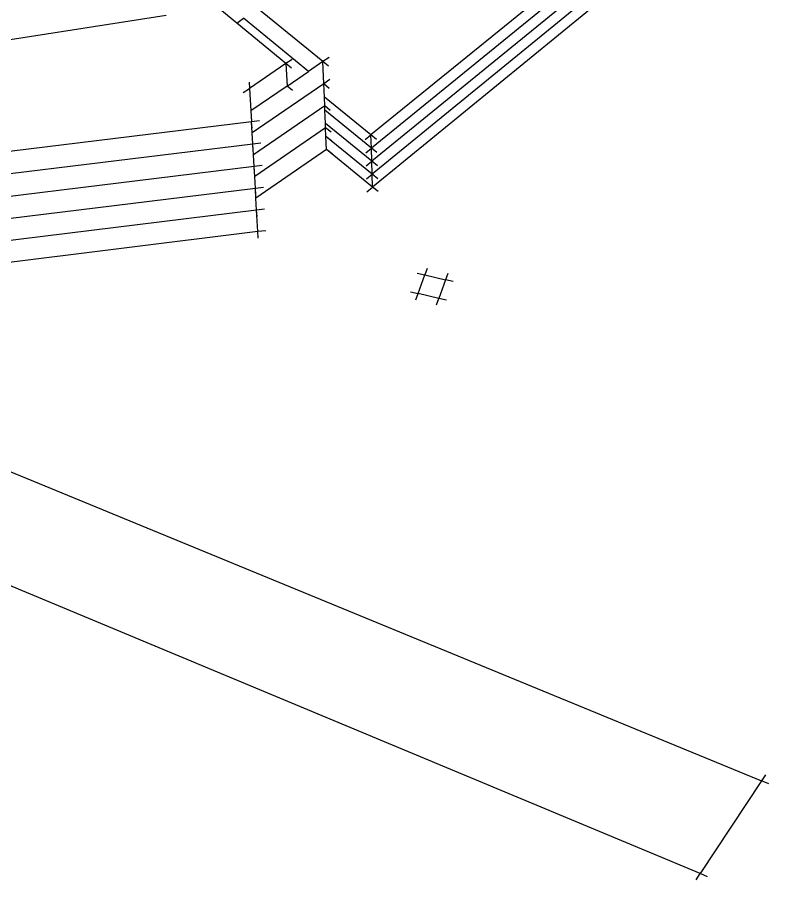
# Model space of a CAD drawing. Header units: inches. Extents: x 105 to 795, y 0 to 500.
# Drawn here: x 432.8 to 587.1, y 0 to 177.1 of the extents above; entities that cross this region are included whole.
import ezdxf

# ---------------------------------------------------------------- set-up
doc = ezdxf.new("R2010")
doc.units = ezdxf.units.IN
doc.header["$MEASUREMENT"] = 0

# ---------------------------------------------------------------- blocks, each defined once
blk = doc.blocks.new('block 35')
at = {"color": 7, "lineweight": 25, "true_color": 0xffffff}
blk.add_lwpolyline([(514.92, 124.6), (516.5, 124.23)], dxfattribs=at)
blk = doc.blocks.new('block 36')
at = {"color": 7, "lineweight": 25, "true_color": 0xffffff}
blk.add_lwpolyline([(522.3, 122.86), (520.72, 123.24)], dxfattribs=at)
blk = doc.blocks.new('block 37')
at = {"color": 7, "lineweight": 25, "true_color": 0xffffff}
blk.add_lwpolyline([(516.5, 124.23), (520.72, 123.24)], dxfattribs=at)
blk = doc.blocks.new('block 38')
at = {"color": 7, "lineweight": 25, "true_color": 0xffffff}
blk.add_lwpolyline([(521.19, 124.53), (520.72, 123.24)], dxfattribs=at)
blk = doc.blocks.new('block 39')
at = {"color": 7, "lineweight": 25, "true_color": 0xffffff}
blk.add_lwpolyline([(518.88, 118.1), (519.35, 119.4)], dxfattribs=at)
blk = doc.blocks.new('block 40')
at = {"color": 7, "lineweight": 25, "true_color": 0xffffff}
blk.add_lwpolyline([(520.72, 123.24), (519.35, 119.4)], dxfattribs=at)
blk = doc.blocks.new('block 41')
at = {"color": 7, "lineweight": 25, "true_color": 0xffffff}
blk.add_lwpolyline([(520.92, 119.03), (519.35, 119.4)], dxfattribs=at)
blk = doc.blocks.new('block 42')
at = {"color": 7, "lineweight": 25, "true_color": 0xffffff}
blk.add_lwpolyline([(513.54, 120.77), (515.11, 120.4)], dxfattribs=at)
blk = doc.blocks.new('block 43')
at = {"color": 7, "lineweight": 25, "true_color": 0xffffff}
blk.add_lwpolyline([(519.35, 119.4), (515.11, 120.4)], dxfattribs=at)
blk = doc.blocks.new('block 44')
at = {"color": 7, "lineweight": 25, "true_color": 0xffffff}
blk.add_lwpolyline([(514.64, 119.1), (515.11, 120.4)], dxfattribs=at)
blk = doc.blocks.new('block 45')
at = {"color": 7, "lineweight": 25, "true_color": 0xffffff}
blk.add_lwpolyline([(516.97, 125.53), (516.5, 124.23)], dxfattribs=at)
blk = doc.blocks.new('block 46')
at = {"color": 7, "lineweight": 25, "true_color": 0xffffff}
blk.add_lwpolyline([(515.11, 120.4), (516.5, 124.23)], dxfattribs=at)
blk = doc.blocks.new('block 245')
at = {"color": 7, "lineweight": 25, "true_color": 0xffffff}
blk.add_lwpolyline([(587.06, 19.69), (585.55, 20.31)], dxfattribs=at)
blk = doc.blocks.new('block 246')
at = {"color": 7, "lineweight": 25, "true_color": 0xffffff}
blk.add_lwpolyline([(285.21, 144.01), (585.55, 20.31)], dxfattribs=at)
blk = doc.blocks.new('block 247')
at = {"color": 7, "lineweight": 25, "true_color": 0xffffff}
blk.add_lwpolyline([(586.37, 21.55), (585.55, 20.31)], dxfattribs=at)
blk = doc.blocks.new('block 248')
at = {"color": 7, "lineweight": 25, "true_color": 0xffffff}
blk.add_lwpolyline([(572.17, 0), (572.99, 1.26)], dxfattribs=at)
blk = doc.blocks.new('block 249')
at = {"color": 7, "lineweight": 25, "true_color": 0xffffff}
blk.add_lwpolyline([(585.55, 20.31), (572.99, 1.26)], dxfattribs=at)
blk = doc.blocks.new('block 250')
at = {"color": 7, "lineweight": 25, "true_color": 0xffffff}
blk.add_lwpolyline([(574.5, 0.63), (572.99, 1.26)], dxfattribs=at)
blk = doc.blocks.new('block 251')
at = {"color": 7, "lineweight": 25, "true_color": 0xffffff}
blk.add_lwpolyline([(572.99, 1.26), (267.88, 128.58)], dxfattribs=at)
blk = doc.blocks.new('block 970')
at = {"color": 7, "lineweight": 25, "true_color": 0xffffff}
blk.add_lwpolyline([(483.86, 133.3), (482.23, 133.1)], dxfattribs=at)
blk = doc.blocks.new('block 972')
at = {"color": 7, "lineweight": 25, "true_color": 0xffffff}
blk.add_lwpolyline([(482.23, 133.1), (399.83, 122.88)], dxfattribs=at)
blk = doc.blocks.new('block 973')
at = {"color": 7, "lineweight": 25, "true_color": 0xffffff}
blk.add_lwpolyline([(482.31, 131.76), (482.23, 133.1)], dxfattribs=at)
blk = doc.blocks.new('block 974')
at = {"color": 7, "lineweight": 25, "true_color": 0xffffff}
blk.add_lwpolyline([(496.31, 150), (481.83, 139.97)], dxfattribs=at)
blk = doc.blocks.new('block 975')
at = {"color": 7, "lineweight": 25, "true_color": 0xffffff}
blk.add_lwpolyline([(497.45, 149.06), (496.31, 150)], dxfattribs=at)
blk = doc.blocks.new('block 979')
at = {"color": 7, "lineweight": 25, "true_color": 0xffffff}
blk.add_lwpolyline([(483.61, 137.72), (481.97, 137.52)], dxfattribs=at)
blk = doc.blocks.new('block 981')
at = {"color": 7, "lineweight": 25, "true_color": 0xffffff}
blk.add_lwpolyline([(481.97, 137.52), (399.19, 127.29)], dxfattribs=at)
blk = doc.blocks.new('block 982')
at = {"color": 7, "lineweight": 25, "true_color": 0xffffff}
blk.add_lwpolyline([(482.06, 136.19), (481.97, 137.52)], dxfattribs=at)
blk = doc.blocks.new('block 983')
at = {"color": 7, "lineweight": 25, "true_color": 0xffffff}
blk.add_lwpolyline([(496.13, 154.44), (481.58, 144.4)], dxfattribs=at)
blk = doc.blocks.new('block 984')
at = {"color": 7, "lineweight": 25, "true_color": 0xffffff}
blk.add_lwpolyline([(497.26, 153.51), (496.13, 154.44)], dxfattribs=at)
blk = doc.blocks.new('block 987')
at = {"color": 7, "lineweight": 25, "true_color": 0xffffff}
blk.add_lwpolyline([(482.23, 133.1), (481.97, 137.52)], dxfattribs=at)
blk = doc.blocks.new('block 990')
at = {"color": 7, "lineweight": 25, "true_color": 0xffffff}
blk.add_lwpolyline([(483.35, 142.18), (481.72, 141.98)], dxfattribs=at)
blk = doc.blocks.new('block 992')
at = {"color": 7, "lineweight": 25, "true_color": 0xffffff}
blk.add_lwpolyline([(481.72, 141.98), (398.54, 131.74)], dxfattribs=at)
blk = doc.blocks.new('block 993')
at = {"color": 7, "lineweight": 25, "true_color": 0xffffff}
blk.add_lwpolyline([(481.8, 140.66), (481.72, 141.98)], dxfattribs=at)
blk = doc.blocks.new('block 994')
at = {"color": 7, "lineweight": 25, "true_color": 0xffffff}
blk.add_lwpolyline([(495.94, 158.93), (481.32, 148.88)], dxfattribs=at)
blk = doc.blocks.new('block 995')
at = {"color": 7, "lineweight": 25, "true_color": 0xffffff}
blk.add_lwpolyline([(497.07, 158), (495.94, 158.93)], dxfattribs=at)
blk = doc.blocks.new('block 1000')
at = {"color": 7, "lineweight": 25, "true_color": 0xffffff}
blk.add_lwpolyline([(483.09, 146.69), (481.46, 146.49)], dxfattribs=at)
blk = doc.blocks.new('block 1002')
at = {"color": 7, "lineweight": 25, "true_color": 0xffffff}
blk.add_lwpolyline([(481.46, 146.49), (397.88, 136.23)], dxfattribs=at)
blk = doc.blocks.new('block 1003')
at = {"color": 7, "lineweight": 25, "true_color": 0xffffff}
blk.add_lwpolyline([(481.54, 145.17), (481.46, 146.49)], dxfattribs=at)
blk = doc.blocks.new('block 1004')
at = {"color": 7, "lineweight": 25, "true_color": 0xffffff}
blk.add_lwpolyline([(497.01, 164.32), (495.75, 163.46)], dxfattribs=at)
blk = doc.blocks.new('block 1005')
at = {"color": 7, "lineweight": 25, "true_color": 0xffffff}
blk.add_lwpolyline([(495.75, 163.46), (481.06, 153.39)], dxfattribs=at)
blk = doc.blocks.new('block 1006')
at = {"color": 7, "lineweight": 25, "true_color": 0xffffff}
blk.add_lwpolyline([(496.88, 162.53), (495.75, 163.46)], dxfattribs=at)
blk = doc.blocks.new('block 1007')
at = {"color": 7, "lineweight": 25, "true_color": 0xffffff}
blk.add_lwpolyline([(492.63, 166.02), (479.3, 176.96)], dxfattribs=at)
blk = doc.blocks.new('block 1008')
at = {"color": 7, "lineweight": 25, "true_color": 0xffffff}
blk.add_lwpolyline([(477.88, 175.92), (479.3, 176.96)], dxfattribs=at)
blk = doc.blocks.new('block 1016')
at = {"color": 7, "lineweight": 25, "true_color": 0xffffff}
blk.add_lwpolyline([(482.83, 151.24), (481.2, 151.04)], dxfattribs=at)
blk = doc.blocks.new('block 1018')
at = {"color": 7, "lineweight": 25, "true_color": 0xffffff}
blk.add_lwpolyline([(481.2, 151.04), (397.22, 140.77)], dxfattribs=at)
blk = doc.blocks.new('block 1019')
at = {"color": 7, "lineweight": 25, "true_color": 0xffffff}
blk.add_lwpolyline([(481.28, 149.72), (481.2, 151.04)], dxfattribs=at)
blk = doc.blocks.new('block 1020')
at = {"color": 7, "lineweight": 25, "true_color": 0xffffff}
blk.add_lwpolyline([(496.82, 168.88), (495.56, 168.02)], dxfattribs=at)
blk = doc.blocks.new('block 1021')
at = {"color": 7, "lineweight": 25, "true_color": 0xffffff}
blk.add_lwpolyline([(496.69, 167.1), (495.56, 168.02)], dxfattribs=at)
blk = doc.blocks.new('block 1023')
at = {"color": 7, "lineweight": 25, "true_color": 0xffffff}
blk.add_lwpolyline([(495.56, 168.02), (479.04, 181.54)], dxfattribs=at)
blk = doc.blocks.new('block 1033')
at = {"color": 7, "lineweight": 25, "true_color": 0xffffff}
blk.add_lwpolyline([(495.75, 163.46), (495.56, 168.02)], dxfattribs=at)
blk = doc.blocks.new('block 1034')
at = {"color": 7, "lineweight": 25, "true_color": 0xffffff}
blk.add_lwpolyline([(482.57, 155.83), (480.93, 155.63)], dxfattribs=at)
blk = doc.blocks.new('block 1036')
at = {"color": 7, "lineweight": 25, "true_color": 0xffffff}
blk.add_lwpolyline([(480.93, 155.63), (396.55, 145.35)], dxfattribs=at)
blk = doc.blocks.new('block 1037')
at = {"color": 7, "lineweight": 25, "true_color": 0xffffff}
blk.add_lwpolyline([(480.41, 163.82), (480.49, 162.52)], dxfattribs=at)
blk = doc.blocks.new('block 1038')
at = {"color": 7, "lineweight": 25, "true_color": 0xffffff}
blk.add_lwpolyline([(481.02, 154.32), (480.93, 155.63)], dxfattribs=at)
blk = doc.blocks.new('block 1047')
at = {"color": 7, "lineweight": 25, "true_color": 0xffffff}
blk.add_lwpolyline([(489.25, 168.48), (487.99, 167.62)], dxfattribs=at)
blk = doc.blocks.new('block 1048')
at = {"color": 7, "lineweight": 25, "true_color": 0xffffff}
blk.add_lwpolyline([(479.22, 161.65), (480.49, 162.52)], dxfattribs=at)
blk = doc.blocks.new('block 1049')
at = {"color": 7, "lineweight": 25, "true_color": 0xffffff}
blk.add_lwpolyline([(487.99, 167.62), (480.49, 162.52)], dxfattribs=at)
blk = doc.blocks.new('block 1050')
at = {"color": 7, "lineweight": 25, "true_color": 0xffffff}
blk.add_lwpolyline([(489.11, 166.69), (487.99, 167.62)], dxfattribs=at)
blk = doc.blocks.new('block 1052')
at = {"color": 7, "lineweight": 25, "true_color": 0xffffff}
blk.add_lwpolyline([(489.34, 162.08), (488.22, 163.01)], dxfattribs=at)
blk = doc.blocks.new('block 1053')
at = {"color": 7, "lineweight": 25, "true_color": 0xffffff}
blk.add_lwpolyline([(487.99, 167.62), (488.22, 163.01)], dxfattribs=at)
blk = doc.blocks.new('block 1054')
at = {"color": 7, "lineweight": 25, "true_color": 0xffffff}
blk.add_lwpolyline([(488.22, 163.01), (480.79, 157.94)], dxfattribs=at)
blk = doc.blocks.new('block 1539')
at = {"color": 7, "lineweight": 25, "true_color": 0xffffff}
blk.add_lwpolyline([(506.92, 141.32), (505.77, 142.26)], dxfattribs=at)
blk = doc.blocks.new('block 1540')
at = {"color": 7, "lineweight": 25, "true_color": 0xffffff}
blk.add_lwpolyline([(505.77, 142.26), (496.31, 150)], dxfattribs=at)
blk = doc.blocks.new('block 1542')
at = {"color": 7, "lineweight": 25, "true_color": 0xffffff}
blk.add_lwpolyline([(504.61, 141.3), (505.77, 142.26)], dxfattribs=at)
blk = doc.blocks.new('block 1543')
at = {"color": 7, "lineweight": 25, "true_color": 0xffffff}
blk.add_lwpolyline([(575.71, 199.57), (505.77, 142.26)], dxfattribs=at)
blk = doc.blocks.new('block 1552')
at = {"color": 7, "lineweight": 25, "true_color": 0xffffff}
blk.add_lwpolyline([(497.33, 151.73), (496.2, 152.66)], dxfattribs=at)
blk = doc.blocks.new('block 1553')
at = {"color": 7, "lineweight": 25, "true_color": 0xffffff}
blk.add_lwpolyline([(506.83, 143.98), (505.69, 144.91)], dxfattribs=at)
blk = doc.blocks.new('block 1554')
at = {"color": 7, "lineweight": 25, "true_color": 0xffffff}
blk.add_lwpolyline([(505.69, 144.91), (496.2, 152.66)], dxfattribs=at)
blk = doc.blocks.new('block 1556')
at = {"color": 7, "lineweight": 25, "true_color": 0xffffff}
blk.add_lwpolyline([(504.52, 143.96), (505.69, 144.91)], dxfattribs=at)
blk = doc.blocks.new('block 1557')
at = {"color": 7, "lineweight": 25, "true_color": 0xffffff}
blk.add_lwpolyline([(575.81, 202.26), (505.69, 144.91)], dxfattribs=at)
blk = doc.blocks.new('block 1568')
at = {"color": 7, "lineweight": 25, "true_color": 0xffffff}
blk.add_lwpolyline([(496.31, 150), (496.2, 152.66)], dxfattribs=at)
blk = doc.blocks.new('block 1569')
at = {"color": 7, "lineweight": 25, "true_color": 0xffffff}
blk.add_lwpolyline([(505.77, 142.26), (505.69, 144.91)], dxfattribs=at)
blk = doc.blocks.new('block 1574')
at = {"color": 7, "lineweight": 25, "true_color": 0xffffff}
blk.add_lwpolyline([(497.22, 154.4), (496.09, 155.34)], dxfattribs=at)
blk = doc.blocks.new('block 1575')
at = {"color": 7, "lineweight": 25, "true_color": 0xffffff}
blk.add_lwpolyline([(506.75, 146.65), (505.6, 147.58)], dxfattribs=at)
blk = doc.blocks.new('block 1576')
at = {"color": 7, "lineweight": 25, "true_color": 0xffffff}
blk.add_lwpolyline([(505.6, 147.58), (496.09, 155.34)], dxfattribs=at)
blk = doc.blocks.new('block 1578')
at = {"color": 7, "lineweight": 25, "true_color": 0xffffff}
blk.add_lwpolyline([(504.44, 146.63), (505.6, 147.58)], dxfattribs=at)
blk = doc.blocks.new('block 1579')
at = {"color": 7, "lineweight": 25, "true_color": 0xffffff}
blk.add_lwpolyline([(575.92, 204.97), (505.6, 147.58)], dxfattribs=at)
blk = doc.blocks.new('block 1592')
at = {"color": 7, "lineweight": 25, "true_color": 0xffffff}
blk.add_lwpolyline([(505.69, 144.91), (505.6, 147.58)], dxfattribs=at)
blk = doc.blocks.new('block 1597')
at = {"color": 7, "lineweight": 25, "true_color": 0xffffff}
blk.add_lwpolyline([(497.11, 157.1), (495.98, 158.03)], dxfattribs=at)
blk = doc.blocks.new('block 1598')
at = {"color": 7, "lineweight": 25, "true_color": 0xffffff}
blk.add_lwpolyline([(506.66, 149.34), (505.52, 150.27)], dxfattribs=at)
blk = doc.blocks.new('block 1599')
at = {"color": 7, "lineweight": 25, "true_color": 0xffffff}
blk.add_lwpolyline([(505.52, 150.27), (495.98, 158.03)], dxfattribs=at)
blk = doc.blocks.new('block 1601')
at = {"color": 7, "lineweight": 25, "true_color": 0xffffff}
blk.add_lwpolyline([(504.35, 149.32), (505.52, 150.27)], dxfattribs=at)
blk = doc.blocks.new('block 1602')
at = {"color": 7, "lineweight": 25, "true_color": 0xffffff}
blk.add_lwpolyline([(576.02, 207.69), (505.52, 150.27)], dxfattribs=at)
blk = doc.blocks.new('block 1613')
at = {"color": 7, "lineweight": 25, "true_color": 0xffffff}
blk.add_lwpolyline([(496.09, 155.34), (495.98, 158.03)], dxfattribs=at)
blk = doc.blocks.new('block 1614')
at = {"color": 7, "lineweight": 25, "true_color": 0xffffff}
blk.add_lwpolyline([(505.6, 147.58), (505.52, 150.27)], dxfattribs=at)
blk = doc.blocks.new('block 1619')
at = {"color": 7, "lineweight": 25, "true_color": 0xffffff}
blk.add_lwpolyline([(497, 159.8), (495.87, 160.73)], dxfattribs=at)
blk = doc.blocks.new('block 1620')
at = {"color": 7, "lineweight": 25, "true_color": 0xffffff}
blk.add_lwpolyline([(506.57, 152.04), (505.43, 152.97)], dxfattribs=at)
blk = doc.blocks.new('block 1621')
at = {"color": 7, "lineweight": 25, "true_color": 0xffffff}
blk.add_lwpolyline([(505.43, 152.97), (495.87, 160.73)], dxfattribs=at)
blk = doc.blocks.new('block 1638')
at = {"color": 7, "lineweight": 25, "true_color": 0xffffff}
blk.add_lwpolyline([(505.52, 150.27), (505.43, 152.97)], dxfattribs=at)
blk = doc.blocks.new('block 1644')
at = {"color": 7, "lineweight": 25, "true_color": 0xffffff}
blk.add_lwpolyline([(504.26, 152.02), (505.43, 152.97)], dxfattribs=at)
blk = doc.blocks.new('block 1645')
at = {"color": 7, "lineweight": 25, "true_color": 0xffffff}
blk.add_lwpolyline([(576.12, 210.42), (505.43, 152.97)], dxfattribs=at)
blk = doc.blocks.new('block 2777')
at = {"color": 7, "lineweight": 25, "true_color": 0xffffff}
blk.add_lwpolyline([(496.2, 152.66), (496.13, 154.44)], dxfattribs=at)
blk = doc.blocks.new('block 2781')
at = {"color": 7, "lineweight": 25, "true_color": 0xffffff}
blk.add_lwpolyline([(481.97, 137.52), (481.83, 139.97)], dxfattribs=at)
blk = doc.blocks.new('block 2782')
at = {"color": 7, "lineweight": 25, "true_color": 0xffffff}
blk.add_lwpolyline([(481.83, 139.97), (481.72, 141.98)], dxfattribs=at)
blk = doc.blocks.new('block 2783')
at = {"color": 7, "lineweight": 25, "true_color": 0xffffff}
blk.add_lwpolyline([(496.13, 154.44), (496.09, 155.34)], dxfattribs=at)
blk = doc.blocks.new('block 2786')
at = {"color": 7, "lineweight": 25, "true_color": 0xffffff}
blk.add_lwpolyline([(481.72, 141.98), (481.58, 144.4)], dxfattribs=at)
blk = doc.blocks.new('block 2787')
at = {"color": 7, "lineweight": 25, "true_color": 0xffffff}
blk.add_lwpolyline([(481.58, 144.4), (481.46, 146.49)], dxfattribs=at)
blk = doc.blocks.new('block 2788')
at = {"color": 7, "lineweight": 25, "true_color": 0xffffff}
blk.add_lwpolyline([(495.94, 158.93), (495.87, 160.73)], dxfattribs=at)
blk = doc.blocks.new('block 2789')
at = {"color": 7, "lineweight": 25, "true_color": 0xffffff}
blk.add_lwpolyline([(495.87, 160.73), (495.75, 163.46)], dxfattribs=at)
blk = doc.blocks.new('block 2793')
at = {"color": 7, "lineweight": 25, "true_color": 0xffffff}
blk.add_lwpolyline([(481.46, 146.49), (481.32, 148.88)], dxfattribs=at)
blk = doc.blocks.new('block 2794')
at = {"color": 7, "lineweight": 25, "true_color": 0xffffff}
blk.add_lwpolyline([(481.32, 148.88), (481.2, 151.04)], dxfattribs=at)
blk = doc.blocks.new('block 2795')
at = {"color": 7, "lineweight": 25, "true_color": 0xffffff}
blk.add_lwpolyline([(480.49, 162.52), (480.79, 157.94)], dxfattribs=at)
blk = doc.blocks.new('block 2796')
at = {"color": 7, "lineweight": 25, "true_color": 0xffffff}
blk.add_lwpolyline([(480.79, 157.94), (480.93, 155.63)], dxfattribs=at)
blk = doc.blocks.new('block 2798')
at = {"color": 7, "lineweight": 25, "true_color": 0xffffff}
blk.add_lwpolyline([(481.2, 151.04), (481.06, 153.39)], dxfattribs=at)
blk = doc.blocks.new('block 2799')
at = {"color": 7, "lineweight": 25, "true_color": 0xffffff}
blk.add_lwpolyline([(481.06, 153.39), (480.93, 155.63)], dxfattribs=at)
blk = doc.blocks.new('block 2801')
at = {"color": 7, "lineweight": 25, "true_color": 0xffffff}
blk.add_lwpolyline([(487.99, 167.62), (477.88, 175.92)], dxfattribs=at)
blk = doc.blocks.new('block 2963')
at = {"color": 7, "lineweight": 25, "true_color": 0xffffff}
blk.add_lwpolyline([(495.98, 158.03), (495.94, 158.93)], dxfattribs=at)
blk = doc.blocks.new('block 3321')
at = {"color": 7, "lineweight": 25, "true_color": 0xffffff}
blk.add_lwpolyline([(495.56, 168.02), (492.63, 166.02)], dxfattribs=at)
blk = doc.blocks.new('block 3326')
at = {"color": 7, "lineweight": 25, "true_color": 0xffffff}
blk.add_lwpolyline([(419.5, 170.7), (463.41, 177.53)], dxfattribs=at)
blk = doc.blocks.new('block 3328')
at = {"color": 7, "lineweight": 25, "true_color": 0xffffff}
blk.add_lwpolyline([(477.88, 175.92), (474.8, 178.46)], dxfattribs=at)
blk = doc.blocks.new('block 3653')
at = {"color": 7, "lineweight": 25, "true_color": 0xffffff}
blk.add_lwpolyline([(488.22, 163.01), (492.63, 166.02)], dxfattribs=at)

msp = doc.modelspace()

# ---------------------------------------------------------------- block references
for name in ['block 1645', 'block 1602', 'block 1579', 'block 1557', 'block 1543', 'block 1023', 'block 3326', 'block 3328', 'block 1008', 'block 2801', 'block 1007', 'block 1047', 'block 1020', 'block 1049', 'block 1050', 'block 1053', 'block 3321', 'block 1021', 'block 1033', 'block 3653', 'block 1037', 'block 1054', 'block 1005', 'block 1052', 'block 1004', 'block 1006', 'block 2789', 'block 1048', 'block 2795', 'block 1619', 'block 1621', 'block 2788', 'block 2796', 'block 994', 'block 995', 'block 2963', 'block 1597', 'block 1599', 'block 1613', 'block 1036', 'block 1034', 'block 1038', 'block 2799', 'block 983', 'block 1574', 'block 1576', 'block 2783', 'block 984', 'block 2777', 'block 2798', 'block 1552', 'block 1554', 'block 1568', 'block 1644', 'block 1620', 'block 1638', 'block 1018', 'block 1016', 'block 1019', 'block 2794', 'block 2793', 'block 974', 'block 975', 'block 1540', 'block 1601', 'block 1598', 'block 1614', 'block 1578', 'block 1575', 'block 1592', 'block 1002', 'block 1000', 'block 1003', 'block 2787', 'block 246', 'block 2786', 'block 1556', 'block 1553', 'block 1569', 'block 992', 'block 990', 'block 993', 'block 2782', 'block 1542', 'block 1539', 'block 2781', 'block 981', 'block 979', 'block 982', 'block 987', 'block 972', 'block 970', 'block 973', 'block 251', 'block 35', 'block 46', 'block 45', 'block 37', 'block 38', 'block 40', 'block 36', 'block 42', 'block 44', 'block 43', 'block 39', 'block 41', 'block 247', 'block 249', 'block 245', 'block 248', 'block 250']:
    msp.add_blockref(name, (0, 0))

doc.saveas('drawing.dxf')
